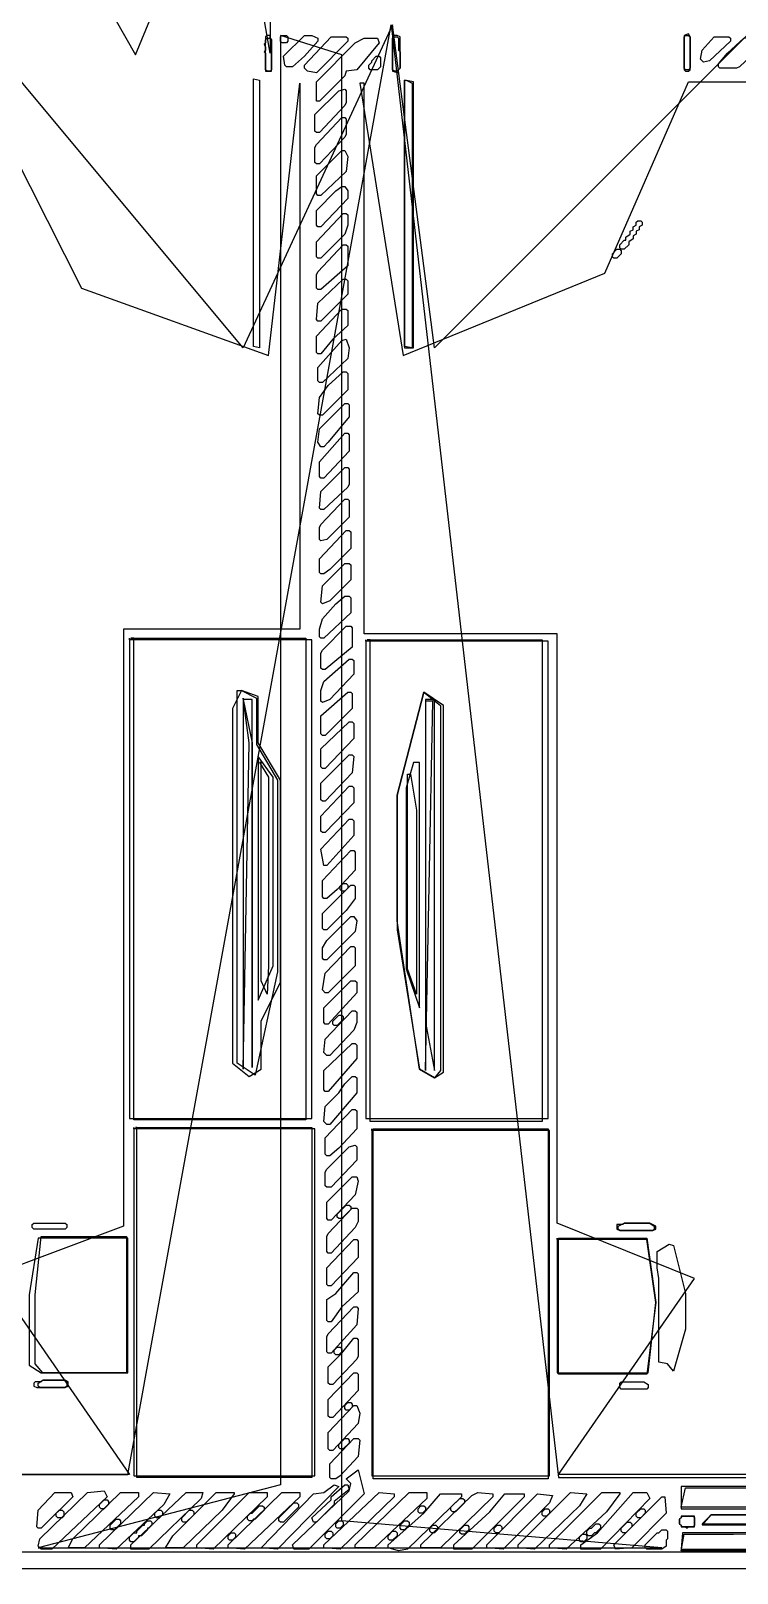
# Model space of a CAD drawing. Header units: millimetres. Extents: x 78 to 4002, y 104 to 3999.
# Drawn here: x 2611 to 3084, y 745 to 1776 of the extents above; entities that cross this region are included whole.
import ezdxf

# ---------------------------------------------------------------- set-up
doc = ezdxf.new("R2010")
doc.units = ezdxf.units.MM

msp = doc.modelspace()

# ---------------------------------------------------------------- linework, layer by layer
for points in [[(346, 3513), (2041, 3760), (3743, 3517), (3743, 759), (1400, 759), (1400, 1524), (910, 1107), (441, 1254), (441, 799), (1040, 799), (589, 1156), (1146, 748), (344, 748), (344, 3513)], [(346, 3514), (346, 745), (1145, 745), (1369, 1029), (1400, 748), (3769, 748), (3769, 3517), (2728, 3517), (2728, 3758), (1449, 3758), (1449, 3518), (346, 3518)], [(3648, 3461), (2771, 3461), (2771, 1761), (2518, 3198), (628, 3198), (628, 2157), (444, 3255), (444, 1805), (1083, 1805), (441, 1296), (1703, 1778), (1952, 1000), (1952, 1776), (2572, 1776), (1990, 1597), (1990, 811), (2676, 811), (2852, 1780), (2964, 809), (3667, 809), (2945, 2193), (3294, 2542), (3659, 2061), (3659, 3461)], [(443, 3253), (622, 3253), (622, 2157), (637, 3256), (2517, 3256), (2517, 2048), (2681, 1760), (2880, 2241), (3100, 1783), (2881, 1564), (2853, 1780), (2753, 1564), (2572, 1781), (1954, 1781), (1954, 1223), (1703, 1778), (1088, 1525), (869, 1720), (1080, 1807), (443, 1807), (443, 3253)], [(3051, 1774), (3048, 1773), (3048, 1750), (3049, 1749), (3051, 1749), (3052, 1750), (3052, 1772), (3051, 1774)], [(2778, 1773), (2778, 804), (2616, 762), (3033, 762), (2819, 780), (2819, 1760), (2778, 1773)], [(2769, 1773), (2768, 1772), (2768, 1768), (2767, 1767), (2768, 1765), (2768, 1763), (2767, 1762), (2768, 1761), (2768, 1749), (2772, 1749), (2772, 1770), (2771, 1771), (2771, 1773), (2769, 1773)], [(2769, 1771), (2771, 1771), (2772, 1770), (2772, 1750), (2771, 1749), (2769, 1749), (2768, 1750), (2768, 1770), (2769, 1771)], [(2778, 1772), (2779, 1773), (2782, 1773), (2783, 1772), (2783, 1769), (2782, 1768), (2779, 1768), (2778, 1769), (2778, 1772)], [(2803, 1771), (2803, 1769), (2794, 1759), (2786, 1752), (2782, 1752), (2781, 1753), (2780, 1759), (2794, 1773), (2799, 1773), (2803, 1771)], [(2823, 1771), (2823, 1769), (2802, 1748), (2796, 1749), (2794, 1751), (2794, 1753), (2812, 1772), (2822, 1772), (2823, 1771)], [(2843, 1771), (2844, 1768), (2829, 1750), (2822, 1749), (2821, 1746), (2804, 1729), (2802, 1729), (2802, 1742), (2828, 1768), (2834, 1771), (2843, 1771)], [(2853, 1773), (2853, 1749), (2857, 1748), (2857, 1750), (2858, 1751), (2858, 1772), (2856, 1773), (2853, 1773)], [(2854, 1772), (2856, 1772), (2857, 1771), (2857, 1763), (2858, 1762), (2858, 1751), (2856, 1749), (2854, 1749), (2853, 1750), (2853, 1771), (2854, 1772)], [(3049, 1773), (3051, 1773), (3052, 1772), (3052, 1751), (3051, 1750), (3049, 1750), (3048, 1751), (3048, 1772), (3049, 1773)], [(3079, 1771), (3079, 1769), (3065, 1756), (3061, 1755), (3059, 1757), (3060, 1763), (3068, 1772), (3078, 1772), (3079, 1771)], [(3101, 1769), (3101, 1767), (3085, 1752), (3083, 1751), (3072, 1751), (3071, 1752), (3071, 1754), (3077, 1761), (3088, 1771), (3096, 1772), (3101, 1769)], [(2844, 1759), (2845, 1758), (2845, 1752), (2843, 1750), (2838, 1750), (2837, 1751), (2837, 1753), (2839, 1755), (2839, 1756), (2842, 1759), (2844, 1759)], [(2760, 1744), (2764, 1743), (2764, 1564), (2760, 1565), (2760, 1744)], [(2862, 1743), (2866, 1741), (2866, 1564), (2861, 1565), (2861, 1743)], [(2861, 1743), (2861, 1564), (2867, 1564), (2867, 1742), (2861, 1743)], [(2791, 1741), (2791, 1376), (2673, 1376), (2673, 977), (2585, 944), (2677, 811), (1993, 811), (1993, 894), (2095, 894), (2095, 989), (1991, 989), (1991, 1398), (2093, 1398), (2093, 1495), (1990, 1480), (1990, 1596), (2523, 1596), (2523, 1740), (2576, 1740), (2645, 1604), (2770, 1559), (2791, 1741)], [(2821, 1737), (2822, 1736), (2822, 1728), (2821, 1726), (2804, 1708), (2802, 1708), (2801, 1709), (2801, 1720), (2817, 1736), (2821, 1737)], [(2831, 1741), (2860, 1559), (2995, 1614), (3051, 1742), (3106, 1742), (3106, 1598), (3664, 1598), (3664, 982), (3563, 998), (3563, 900), (3663, 900), (3663, 981), (3667, 811), (2964, 811), (3055, 942), (2963, 979), (2963, 1373), (2834, 1373), (2834, 1741)], [(2821, 1718), (2822, 1717), (2822, 1707), (2821, 1705), (2804, 1687), (2802, 1687), (2801, 1688), (2801, 1698), (2802, 1700), (2819, 1718), (2821, 1718)], [(2821, 1696), (2823, 1692), (2822, 1682), (2805, 1666), (2803, 1666), (2802, 1667), (2802, 1679), (2819, 1696), (2821, 1696)], [(2821, 1672), (2823, 1669), (2823, 1664), (2805, 1645), (2803, 1645), (2802, 1646), (2802, 1656), (2815, 1669), (2819, 1672), (2821, 1672)], [(2822, 1654), (2823, 1653), (2823, 1646), (2821, 1640), (2805, 1624), (2803, 1624), (2802, 1625), (2802, 1635), (2820, 1654), (2822, 1654)], [(3019, 1649), (3020, 1648), (3020, 1646), (3018, 1645), (3018, 1643), (3016, 1642), (3016, 1640), (3014, 1639), (3014, 1637), (3011, 1635), (3011, 1633), (3008, 1630), (3006, 1630), (3005, 1631), (3005, 1633), (3008, 1636), (3009, 1636), (3009, 1638), (3012, 1640), (3012, 1642), (3014, 1643), (3014, 1645), (3016, 1646), (3016, 1648), (3017, 1649), (3019, 1649)], [(2822, 1633), (2823, 1632), (2823, 1619), (2805, 1603), (2803, 1603), (2802, 1604), (2802, 1613), (2803, 1615), (2820, 1633), (2822, 1633)], [(3005, 1630), (3006, 1629), (3006, 1627), (3003, 1624), (3001, 1624), (3000, 1625), (3000, 1627), (3003, 1630), (3005, 1630)], [(2822, 1610), (2823, 1609), (2823, 1600), (2805, 1582), (2803, 1582), (2802, 1583), (2803, 1594), (2820, 1610), (2822, 1610)], [(2822, 1590), (2823, 1589), (2823, 1579), (2813, 1570), (2805, 1560), (2803, 1560), (2802, 1561), (2802, 1572), (2819, 1590), (2822, 1590)], [(2822, 1570), (2824, 1564), (2823, 1557), (2806, 1541), (2804, 1541), (2803, 1542), (2803, 1551), (2819, 1569), (2822, 1570)], [(2822, 1548), (2823, 1547), (2823, 1536), (2806, 1519), (2804, 1519), (2803, 1520), (2804, 1531), (2810, 1539), (2820, 1548), (2822, 1548)], [(2823, 1527), (2824, 1526), (2824, 1518), (2810, 1501), (2807, 1498), (2805, 1498), (2803, 1501), (2804, 1510), (2821, 1527), (2823, 1527)], [(2823, 1507), (2824, 1506), (2824, 1495), (2807, 1477), (2805, 1477), (2804, 1478), (2804, 1488), (2821, 1507), (2823, 1507)], [(2823, 1484), (2824, 1483), (2824, 1473), (2823, 1471), (2807, 1456), (2805, 1456), (2804, 1457), (2805, 1468), (2821, 1484), (2823, 1484)], [(2823, 1463), (2824, 1462), (2824, 1451), (2809, 1436), (2805, 1435), (2804, 1436), (2804, 1444), (2805, 1446), (2821, 1463), (2823, 1463)], [(2824, 1442), (2825, 1441), (2825, 1430), (2811, 1416), (2807, 1413), (2805, 1413), (2804, 1414), (2804, 1423), (2822, 1442), (2824, 1442)], [(2824, 1420), (2825, 1419), (2825, 1409), (2811, 1395), (2806, 1393), (2805, 1394), (2806, 1405), (2821, 1420), (2824, 1420)], [(2824, 1398), (2825, 1397), (2825, 1387), (2807, 1370), (2805, 1370), (2804, 1371), (2804, 1376), (2806, 1383), (2815, 1393), (2821, 1398), (2824, 1398)], [(2825, 1378), (2826, 1377), (2826, 1364), (2808, 1349), (2806, 1349), (2805, 1350), (2805, 1360), (2806, 1362), (2822, 1378), (2825, 1378)], [(2677, 1370), (2677, 1049), (2799, 1049), (2799, 1369), (2677, 1369)], [(2678, 1370), (2795, 1370), (2795, 1048), (2680, 1048), (2680, 1370)], [(2835, 1369), (2835, 1049), (2957, 1049), (2957, 1368), (2835, 1368)], [(2836, 1369), (2953, 1369), (2953, 1047), (2838, 1047), (2838, 1369)], [(2826, 1356), (2827, 1355), (2827, 1346), (2811, 1329), (2806, 1327), (2805, 1328), (2805, 1335), (2807, 1341), (2824, 1356), (2826, 1356)], [(2752, 1335), (2746, 1323), (2746, 1086), (2757, 1077), (2765, 1082), (2765, 1114), (2778, 1140), (2778, 1275), (2763, 1300), (2763, 1331), (2752, 1335)], [(2752, 1335), (2762, 1330), (2762, 1299), (2776, 1275), (2776, 1147), (2761, 1078), (2749, 1086), (2749, 1335)], [(2753, 1330), (2753, 1082), (2757, 1300), (2753, 1330)], [(2825, 1334), (2826, 1333), (2826, 1323), (2808, 1305), (2806, 1305), (2805, 1306), (2805, 1318), (2823, 1334), (2825, 1334)], [(2874, 1334), (2885, 1325), (2885, 1081), (2881, 1076), (2871, 1082), (2856, 1181), (2856, 1265), (2874, 1334)], [(2874, 1334), (2856, 1265), (2856, 1175), (2871, 1082), (2881, 1076), (2887, 1080), (2887, 1325), (2874, 1334)], [(2753, 1329), (2759, 1300), (2759, 1083), (2759, 1329)], [(2875, 1329), (2875, 1113), (2881, 1081), (2881, 1329)], [(2875, 1328), (2875, 1081), (2880, 1328)], [(2826, 1314), (2827, 1313), (2827, 1303), (2808, 1283), (2806, 1283), (2805, 1284), (2805, 1296), (2824, 1314), (2826, 1314)], [(2763, 1291), (2763, 1128), (2773, 1151), (2773, 1277), (2763, 1291)], [(2826, 1292), (2827, 1291), (2826, 1280), (2808, 1261), (2806, 1261), (2805, 1262), (2805, 1273), (2824, 1292), (2826, 1292)], [(2764, 1287), (2770, 1277), (2770, 1151), (2769, 1132), (2765, 1141), (2765, 1287)], [(2867, 1287), (2862, 1270), (2862, 1149), (2871, 1123), (2871, 1287)], [(2865, 1279), (2869, 1255), (2869, 1132), (2863, 1149), (2863, 1279)], [(2826, 1271), (2827, 1270), (2827, 1260), (2808, 1240), (2806, 1240), (2805, 1241), (2805, 1251), (2824, 1271), (2826, 1271)], [(2826, 1249), (2827, 1248), (2827, 1238), (2809, 1218), (2807, 1218), (2805, 1229), (2824, 1249), (2826, 1249)], [(2827, 1228), (2828, 1227), (2828, 1215), (2816, 1202), (2809, 1196), (2807, 1196), (2806, 1197), (2806, 1208), (2825, 1228), (2827, 1228)], [(2827, 1205), (2828, 1204), (2828, 1196), (2822, 1188), (2809, 1175), (2807, 1175), (2806, 1176), (2806, 1186), (2825, 1205), (2827, 1205)], [(2820, 1206), (2822, 1206), (2823, 1205), (2823, 1203), (2821, 1201), (2819, 1201), (2818, 1202), (2818, 1204), (2820, 1206)], [(2827, 1184), (2829, 1181), (2828, 1174), (2809, 1155), (2807, 1155), (2806, 1156), (2806, 1163), (2809, 1168), (2825, 1184), (2827, 1184)], [(2827, 1164), (2828, 1163), (2828, 1151), (2810, 1133), (2808, 1133), (2806, 1135), (2808, 1146), (2825, 1164), (2827, 1164)], [(2828, 1141), (2829, 1140), (2829, 1133), (2810, 1112), (2808, 1112), (2807, 1113), (2807, 1123), (2825, 1141), (2828, 1141)], [(2828, 1121), (2829, 1120), (2829, 1113), (2827, 1108), (2811, 1091), (2809, 1091), (2807, 1093), (2808, 1102), (2826, 1121), (2828, 1121)], [(2819, 1118), (2820, 1117), (2820, 1115), (2816, 1111), (2814, 1111), (2813, 1112), (2813, 1114), (2817, 1118), (2819, 1118)], [(2828, 1099), (2829, 1098), (2829, 1089), (2810, 1067), (2808, 1067), (2807, 1068), (2807, 1081), (2826, 1099), (2828, 1099)], [(2828, 1077), (2829, 1076), (2829, 1066), (2811, 1045), (2809, 1045), (2807, 1047), (2808, 1057), (2817, 1066), (2821, 1072), (2826, 1077), (2828, 1077)], [(2828, 1055), (2829, 1054), (2829, 1042), (2817, 1029), (2811, 1024), (2809, 1024), (2808, 1025), (2808, 1036), (2826, 1055), (2828, 1055)], [(2680, 1043), (2680, 810), (2801, 810), (2801, 1042), (2680, 1042)], [(2681, 1043), (2799, 1043), (2799, 809), (2682, 809), (2682, 1043)], [(2839, 1042), (2839, 810), (2958, 810), (2958, 1041), (2839, 1041)], [(2840, 1042), (2957, 1042), (2957, 808), (2840, 808), (2840, 1042)], [(2828, 1031), (2829, 1030), (2829, 1021), (2812, 1003), (2809, 1003), (2808, 1004), (2808, 1013), (2809, 1015), (2824, 1030), (2828, 1031)], [(2829, 1010), (2830, 1007), (2828, 998), (2812, 981), (2810, 981), (2809, 982), (2809, 993), (2826, 1010), (2829, 1010)], [(2824, 991), (2825, 990), (2825, 988), (2819, 982), (2817, 982), (2816, 983), (2816, 985), (2822, 991), (2824, 991)], [(2829, 989), (2830, 988), (2830, 980), (2828, 976), (2812, 959), (2810, 959), (2809, 960), (2809, 970), (2810, 972), (2826, 989), (2829, 989)], [(2612, 978), (2613, 979), (2634, 979), (2635, 978), (2635, 976), (2634, 975), (2613, 975), (2612, 976), (2612, 978)], [(2618, 970), (2675, 970), (2675, 879), (2619, 879), (2614, 885), (2614, 931), (2618, 970)], [(3003, 978), (3003, 975), (3005, 974), (3027, 974), (3029, 975), (3029, 977), (3025, 979), (3008, 979), (3007, 978), (3003, 978)], [(3004, 977), (3008, 979), (3025, 979), (3028, 977), (3028, 975), (3027, 974), (3005, 974), (3004, 975), (3004, 977)], [(2616, 969), (2610, 931), (2610, 884), (2618, 879), (2676, 879), (2676, 969), (2616, 969)], [(2829, 968), (2830, 967), (2830, 956), (2812, 937), (2810, 937), (2809, 938), (2809, 949), (2827, 968), (2829, 968)], [(2963, 969), (2963, 879), (3024, 879), (3029, 926), (3023, 968), (2963, 968)], [(2964, 969), (3023, 969), (3029, 926), (3023, 878), (2964, 878), (2964, 969)], [(3038, 965), (3041, 964), (3049, 932), (3049, 908), (3041, 880), (3037, 885), (3031, 886), (3031, 942), (3030, 949), (3030, 960), (3038, 965)], [(2829, 946), (2830, 945), (2830, 933), (2819, 923), (2812, 913), (2810, 913), (2809, 914), (2809, 928), (2815, 932), (2827, 946), (2829, 946)], [(2829, 923), (2830, 922), (2829, 911), (2812, 892), (2810, 892), (2809, 893), (2809, 903), (2810, 905), (2827, 923), (2829, 923)], [(2829, 902), (2830, 901), (2830, 890), (2829, 888), (2813, 871), (2811, 871), (2810, 872), (2810, 883), (2819, 892), (2827, 902), (2829, 902)], [(2816, 896), (2818, 896), (2819, 895), (2819, 893), (2817, 891), (2815, 891), (2814, 892), (2814, 894), (2816, 896)], [(2829, 879), (2830, 878), (2830, 867), (2813, 849), (2811, 849), (2810, 850), (2810, 861), (2827, 879), (2829, 879)], [(2613, 872), (2613, 870), (2615, 869), (2634, 869), (2636, 870), (2636, 873), (2634, 874), (2619, 874), (2618, 873), (2614, 873), (2613, 872)], [(2616, 872), (2619, 874), (2634, 874), (2635, 873), (2635, 870), (2634, 869), (2617, 869), (2616, 870), (2616, 872)], [(3005, 872), (3006, 873), (3021, 873), (3024, 871), (3024, 869), (3023, 868), (3006, 868), (3005, 869), (3005, 872)], [(2829, 857), (2831, 852), (2830, 845), (2813, 827), (2811, 827), (2810, 828), (2810, 839), (2827, 857), (2829, 857)], [(2823, 859), (2825, 859), (2826, 858), (2826, 856), (2824, 854), (2822, 854), (2821, 855), (2821, 857), (2823, 859)], [(2830, 835), (2831, 834), (2830, 823), (2818, 810), (2815, 808), (2812, 808), (2811, 809), (2811, 818), (2827, 835), (2830, 835)], [(2823, 835), (2824, 834), (2824, 832), (2820, 828), (2818, 828), (2817, 829), (2817, 831), (2821, 835), (2823, 835)], [(2830, 814), (2834, 798), (2797, 761), (2787, 761), (2786, 764), (2824, 800), (2825, 805), (2822, 808), (2830, 814)], [(2638, 799), (2639, 796), (2618, 775), (2616, 775), (2615, 776), (2616, 787), (2627, 799), (2638, 799)], [(2662, 796), (2625, 761), (2618, 761), (2616, 763), (2617, 768), (2649, 799), (2660, 800), (2662, 796)], [(2683, 798), (2683, 796), (2647, 762), (2636, 762), (2639, 768), (2671, 799), (2683, 799)], [(2704, 798), (2700, 791), (2668, 761), (2657, 762), (2657, 764), (2693, 799), (2704, 798)], [(2662, 794), (2663, 793), (2663, 791), (2660, 788), (2658, 788), (2657, 789), (2657, 791), (2660, 794), (2662, 794)], [(2726, 799), (2725, 795), (2690, 761), (2678, 761), (2678, 764), (2715, 799), (2726, 799)], [(2747, 798), (2739, 787), (2713, 762), (2701, 762), (2706, 770), (2735, 799), (2747, 799)], [(2769, 798), (2769, 796), (2733, 761), (2722, 762), (2722, 764), (2757, 799), (2769, 799)], [(2791, 798), (2791, 796), (2754, 761), (2743, 762), (2743, 764), (2779, 799), (2791, 799)], [(2817, 803), (2776, 761), (2765, 762), (2800, 798), (2807, 799), (2814, 804), (2817, 803)], [(2823, 804), (2824, 801), (2814, 793), (2814, 791), (2802, 779), (2800, 779), (2799, 782), (2812, 794), (2812, 796), (2821, 804), (2823, 804)], [(2854, 798), (2854, 796), (2818, 761), (2807, 762), (2807, 764), (2844, 799), (2854, 798)], [(2876, 798), (2876, 795), (2841, 762), (2828, 762), (2828, 764), (2864, 799), (2876, 799)], [(2899, 798), (2899, 796), (2863, 761), (2857, 760), (2850, 762), (2850, 764), (2874, 785), (2885, 798), (2899, 798)], [(2920, 798), (2920, 796), (2885, 762), (2872, 762), (2872, 764), (2906, 797), (2910, 799), (2920, 798)], [(2900, 795), (2901, 794), (2901, 792), (2895, 786), (2893, 786), (2892, 787), (2892, 789), (2898, 795), (2900, 795)], [(2941, 798), (2941, 796), (2906, 761), (2894, 761), (2894, 764), (2918, 786), (2928, 798), (2941, 798)], [(2960, 797), (2958, 792), (2927, 761), (2916, 762), (2916, 764), (2950, 798), (2960, 797)], [(2983, 798), (2978, 790), (2948, 761), (2937, 762), (2937, 764), (2972, 799), (2983, 798)], [(3005, 798), (2996, 786), (2969, 761), (2958, 762), (2958, 764), (2993, 799), (3005, 799)], [(3025, 795), (2992, 761), (2979, 761), (2979, 764), (2990, 772), (3014, 799), (3023, 799), (3025, 795)], [(3035, 796), (3036, 785), (3013, 762), (3002, 761), (3001, 764), (3033, 796), (3035, 796)], [(3465, 778), (3465, 803), (3046, 803), (3046, 788), (3456, 788), (3465, 778)], [(3464, 801), (3461, 789), (3046, 789), (3049, 802), (3464, 802)], [(2630, 787), (2632, 787), (2633, 786), (2633, 783), (2632, 782), (2629, 782), (2628, 783), (2628, 785), (2630, 787)], [(2696, 787), (2698, 787), (2699, 786), (2699, 784), (2697, 782), (2695, 782), (2694, 783), (2694, 785), (2696, 787)], [(2719, 787), (2720, 786), (2720, 784), (2715, 779), (2713, 779), (2712, 780), (2712, 782), (2717, 787), (2719, 787)], [(2766, 790), (2767, 789), (2767, 787), (2761, 781), (2760, 781), (2759, 780), (2757, 780), (2756, 781), (2756, 783), (2758, 785), (2759, 785), (2764, 790), (2766, 790)], [(2789, 792), (2790, 791), (2790, 789), (2780, 779), (2778, 779), (2777, 780), (2777, 782), (2787, 792), (2789, 792)], [(2872, 790), (2874, 790), (2875, 789), (2875, 787), (2873, 785), (2871, 785), (2870, 786), (2870, 788), (2872, 790)], [(2955, 788), (2957, 788), (2958, 787), (2958, 785), (2956, 783), (2954, 783), (2953, 784), (2953, 786), (2955, 788)], [(3021, 788), (3022, 787), (3022, 785), (3019, 782), (3017, 782), (3016, 783), (3016, 785), (3019, 788), (3021, 788)], [(3248, 783), (3246, 777), (3060, 777), (3066, 784), (3248, 784)], [(3248, 784), (3066, 784), (3060, 778), (3247, 778), (3248, 784)], [(2670, 781), (2671, 780), (2671, 778), (2667, 774), (2665, 774), (2664, 775), (2664, 777), (2668, 781), (2670, 781)], [(2691, 780), (2692, 779), (2692, 777), (2690, 775), (2689, 775), (2689, 774), (2685, 770), (2683, 770), (2683, 769), (2680, 766), (2678, 766), (2677, 767), (2677, 769), (2680, 772), (2682, 772), (2682, 773), (2686, 777), (2687, 777), (2687, 778), (2689, 780), (2691, 780)], [(2817, 780), (2819, 780), (2820, 779), (2820, 777), (2818, 775), (2816, 775), (2815, 776), (2815, 778), (2817, 780)], [(2863, 780), (2864, 779), (2864, 777), (2861, 774), (2859, 774), (2858, 775), (2858, 777), (2861, 780), (2863, 780)], [(2880, 777), (2882, 777), (2883, 776), (2883, 774), (2881, 772), (2879, 772), (2878, 773), (2878, 775), (2880, 777)], [(2903, 777), (2904, 776), (2904, 774), (2901, 771), (2899, 771), (2898, 772), (2898, 774), (2901, 777), (2903, 777)], [(2923, 777), (2925, 777), (2926, 776), (2926, 774), (2924, 772), (2922, 772), (2921, 773), (2921, 775), (2923, 777)], [(2991, 778), (2992, 777), (2992, 775), (2989, 772), (2988, 772), (2986, 770), (2984, 770), (2983, 771), (2983, 773), (2985, 775), (2986, 775), (2989, 778), (2991, 778)], [(3012, 779), (3013, 778), (3013, 776), (3009, 772), (3007, 772), (3006, 773), (3006, 775), (3010, 779), (3012, 779)], [(3037, 773), (3037, 768), (3036, 767), (3036, 763), (3033, 761), (3023, 761), (3022, 762), (3022, 764), (3030, 772), (3031, 772), (3033, 774), (3036, 774), (3037, 773)], [(3045, 781), (3047, 783), (3054, 783), (3055, 782), (3055, 777), (3054, 776), (3047, 776), (3045, 778), (3045, 781)], [(3046, 783), (3046, 782), (3045, 781), (3045, 778), (3046, 777), (3046, 776), (3049, 776), (3050, 775), (3051, 776), (3055, 776), (3055, 783), (3046, 783)], [(2745, 772), (2747, 772), (2748, 771), (2748, 769), (2746, 767), (2744, 767), (2743, 768), (2743, 770), (2745, 772)], [(2810, 773), (2812, 773), (2813, 772), (2813, 770), (2811, 768), (2809, 768), (2808, 769), (2808, 771), (2810, 773)], [(2855, 773), (2856, 772), (2856, 770), (2853, 767), (2851, 767), (2850, 768), (2850, 770), (2853, 773), (2855, 773)], [(2980, 771), (2982, 771), (2983, 770), (2983, 768), (2981, 766), (2979, 766), (2978, 767), (2978, 769), (2980, 771)], [(3465, 771), (3460, 760), (3046, 760), (3048, 771), (3081, 771), (3465, 772)], [(3465, 772), (3047, 772), (3046, 761), (3460, 761), (3465, 772)]]:
    msp.add_lwpolyline(points, close=True)

doc.saveas('drawing.dxf')
